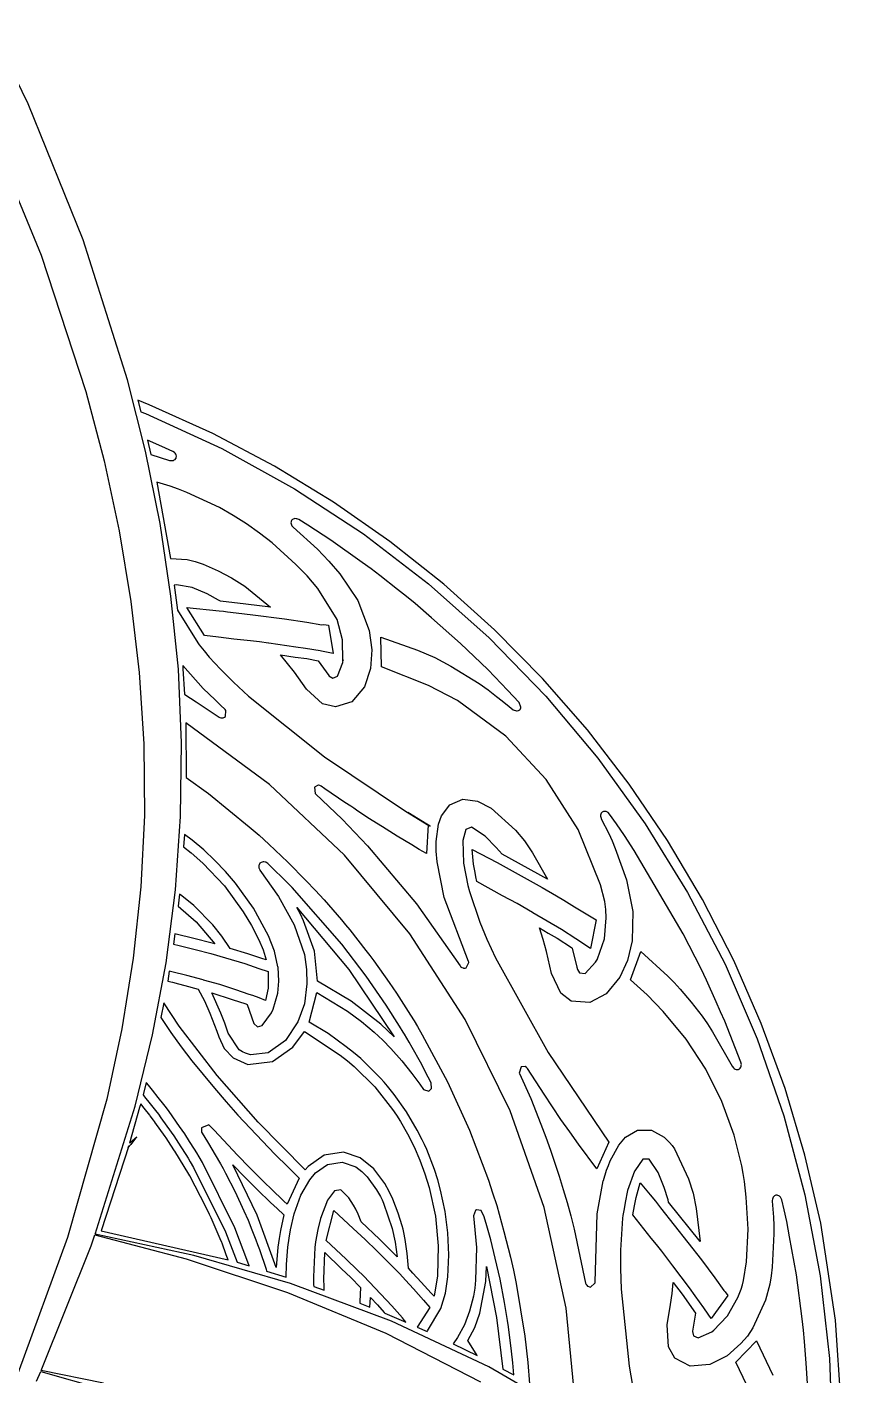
# Model space of a CAD drawing. Extents: x 0 to 149, y 0 to 357.
# Drawn here: x 89 to 126.5, y 151.3 to 213.4 of the extents above; entities that cross this region are included whole.
import ezdxf

# ---------------------------------------------------------------- set-up
doc = ezdxf.new("R2010")
doc.units = 0

msp = doc.modelspace()

# ---------------------------------------------------------------- linework, layer by layer
at = {"layer": 'Layer 1'}
for p, q in [((89.015274, 209.898743), (86.046424, 215.971173)), ((91.551893, 203.627056), (89.015274, 209.898743)), ((87.096564, 209.0341), (89.615924, 202.9208)), ((93.600814, 197.179543), (91.551893, 203.627056)), ((89.615924, 202.9208), (91.679504, 196.64334)), ((94.427497, 193.890907), (93.600814, 197.179543)), ((91.679504, 196.64334), (92.520976, 193.452806)), ((94.5917, 196.033), (94.069547, 196.245677)), ((94.069547, 196.245677), (94.205208, 195.713917)), ((94.205208, 195.713917), (94.422623, 195.625316)), ((94.591459, 196.032738), (94.5917, 196.033)), ((97.53284, 194.704308), (94.591459, 196.032738)), ((94.422623, 195.625316), (97.937792, 194.012378)), ((100.366452, 193.206349), (97.53284, 194.704308)), ((95.093297, 190.567996), (94.427497, 193.890907)), ((95.170354, 194.1153), (94.521379, 194.407442)), ((94.521379, 194.407442), (94.67519, 193.734963)), ((95.678354, 193.885659), (95.170354, 194.1153)), ((95.76389, 193.828778), (95.678354, 193.885659)), ((95.785655, 193.802565), (95.76389, 193.828778)), ((97.937792, 194.012378), (101.288017, 192.159815)), ((92.520976, 193.452806), (93.210944, 190.227984)), ((94.67519, 193.734963), (95.528039, 193.471433)), ((95.528039, 193.471433), (95.563035, 193.466018)), ((95.563035, 193.466018), (95.6153, 193.458)), ((95.6153, 193.458), (95.663944, 193.461641)), ((95.6153, 193.458), (95.6153, 193.458)), ((95.663944, 193.461641), (95.710494, 193.470903)), ((95.710494, 193.470903), (95.751218, 193.490659)), ((95.751218, 193.490659), (95.787596, 193.515043)), ((95.821985, 193.754305), (95.785655, 193.802565)), ((95.787596, 193.515043), (95.815649, 193.549776)), ((95.815649, 193.549776), (95.834197, 193.572822)), ((95.834606, 193.72039), (95.821985, 193.754305)), ((95.834197, 193.572822), (95.836957, 193.587497)), ((95.84789, 193.670942), (95.834606, 193.72039)), ((95.836957, 193.587497), (95.844365, 193.600387)), ((95.844365, 193.600387), (95.84789, 193.670942)), ((103.086613, 191.545784), (100.366452, 193.206349)), ((95.553252, 192.27902), (94.9472, 192.459724)), ((94.9472, 192.459724), (95.575686, 188.942504)), ((95.946336, 192.148509), (95.553252, 192.27902)), ((96.32956, 191.994057), (95.946336, 192.148509)), ((97.83558, 191.29584), (96.32956, 191.994057)), ((101.288017, 192.159815), (104.464756, 190.080411)), ((105.687641, 189.72954), (103.086613, 191.545784)), ((98.465649, 190.934438), (97.83558, 191.29584)), ((99.078754, 190.539488), (98.465649, 190.934438)), ((101.171893, 190.727156), (101.163257, 190.711761)), ((101.197135, 190.744465), (101.171893, 190.727156)), ((101.227126, 190.765005), (101.197135, 190.744465)), ((101.27577, 190.780922), (101.227126, 190.765005)), ((101.310311, 190.788201), (101.27577, 190.780922)), ((101.370862, 190.784038), (101.310311, 190.788201)), ((101.403715, 190.779872), (101.370862, 190.784038)), ((101.496866, 190.739797), (101.403715, 190.779872)), ((101.899913, 190.481606), (101.496866, 190.739797)), ((93.210944, 190.227984), (93.748387, 186.974265)), ((95.597181, 187.216709), (95.093297, 190.567996)), ((99.679441, 190.122234), (99.078754, 190.539488)), ((100.259895, 189.672228), (99.679441, 190.122234)), ((101.128461, 190.631463), (101.126621, 190.587687)), ((101.126621, 190.587687), (101.132446, 190.54317)), ((101.142256, 190.673796), (101.128461, 190.631463)), ((101.132446, 190.54317), (101.149205, 190.498243)), ((101.150534, 190.699281), (101.142256, 190.673796)), ((101.149205, 190.498243), (101.1722, 190.45633)), ((101.163257, 190.711761), (101.150534, 190.699281)), ((101.1722, 190.45633), (101.206843, 190.41567)), ((101.206843, 190.41567), (101.227332, 190.391591)), ((101.227332, 190.391591), (102.347922, 189.380231)), ((102.958523, 189.795101), (101.899913, 190.481606)), ((101.355605, 188.675953), (100.259895, 189.672228)), ((104.412473, 188.762061), (102.958523, 189.795101)), ((104.464756, 190.080411), (107.459468, 187.786952)), ((108.163854, 187.764541), (105.687641, 189.72954)), ((95.575686, 188.942504), (96.342232, 188.89966)), ((96.342232, 188.89966), (96.719935, 188.815467)), ((102.347922, 189.380231), (102.613724, 189.105832)), ((102.613724, 189.105832), (102.871252, 188.820599)), ((96.719935, 188.815467), (97.086824, 188.689731)), ((97.086824, 188.689731), (97.770797, 188.385733)), ((97.770797, 188.385733), (98.386605, 188.055011)), ((101.875509, 188.142788), (101.355605, 188.675953)), ((102.871252, 188.820599), (103.371792, 188.236631)), ((103.371792, 188.236631), (104.20182, 187.011378)), ((104.816897, 188.473348), (104.412473, 188.762061)), ((105.218259, 188.160307), (104.816897, 188.473348)), ((95.854208, 187.742287), (95.751197, 187.712433)), ((95.751197, 187.712433), (95.894777, 186.561353)), ((96.582043, 187.609421), (95.854208, 187.742287)), ((98.386605, 188.055011), (98.995011, 187.667817)), ((98.995011, 187.667817), (100.188361, 186.711115)), ((102.362867, 187.568912), (101.875509, 188.142788)), ((106.034981, 187.519034), (105.218259, 188.160307)), ((107.459468, 187.786952), (110.263612, 185.292224)), ((110.50957, 185.657714), (108.163854, 187.764541)), ((95.938114, 183.842943), (95.597181, 187.216709)), ((97.260278, 187.313792), (96.582043, 187.609421)), ((97.794287, 187.027373), (97.260278, 187.313792)), ((97.882681, 186.975585), (97.794287, 187.027373)), ((103.248725, 186.131512), (102.362867, 187.568912)), ((104.20182, 187.011378), (104.724262, 185.626731)), ((106.444468, 187.196477), (106.034981, 187.519034)), ((106.846239, 186.870993), (106.444468, 187.196477)), ((93.748387, 186.974265), (94.132284, 183.69704)), ((95.894777, 186.561353), (96.828367, 185.060563)), ((97.136776, 185.396294), (96.332059, 186.688764)), ((96.332059, 186.688764), (97.814779, 186.533751)), ((97.814779, 186.533751), (98.012981, 186.515548)), ((99.053711, 186.843505), (97.882681, 186.975585)), ((98.012981, 186.515548), (98.207455, 186.490712)), ((98.207455, 186.490712), (98.597167, 186.442554)), ((98.597167, 186.442554), (99.372197, 186.351193)), ((100.188361, 186.711115), (99.053711, 186.843505)), ((107.607064, 186.213292), (106.846239, 186.870993)), ((99.372197, 186.351193), (100.834777, 186.169394)), ((100.834777, 186.169394), (101.858337, 186.011313)), ((101.858337, 186.011313), (102.555801, 185.899463)), ((102.555801, 185.899463), (102.647622, 185.901647)), ((102.647622, 185.901647), (102.851344, 185.873253)), ((102.851344, 185.873253), (103.064422, 184.568263)), ((103.50645, 185.201215), (103.248725, 186.131512)), ((108.937514, 185.026742), (107.607064, 186.213292)), ((97.791475, 185.318703), (97.136776, 185.396294)), ((98.492873, 185.235134), (97.791475, 185.318703)), ((99.258756, 185.149804), (98.492873, 185.235134)), ((99.669931, 185.104877), (99.258756, 185.149804)), ((103.521272, 184.235992), (103.50645, 185.201215)), ((104.724262, 185.626731), (104.854967, 184.733247)), ((105.296576, 183.957779), (105.272101, 185.322419)), ((105.272101, 185.322419), (106.957871, 184.721041)), ((110.263612, 185.292224), (112.868648, 182.60901)), ((112.719107, 183.415983), (110.50957, 185.657714)), ((96.828367, 185.060563), (96.90302, 184.965141)), ((96.90302, 184.965141), (97.122589, 184.688391)), ((97.122589, 184.688391), (97.354618, 184.407541)), ((100.092547, 185.043409), (99.669931, 185.104877)), ((100.095, 185.043), (100.092547, 185.043409)), ((100.099654, 185.042348), (100.095, 185.043)), ((101.351614, 184.860343), (100.099654, 185.042348)), ((101.293587, 183.710528), (100.644358, 184.507912)), ((100.644358, 184.507912), (101.324231, 184.409103)), ((101.795592, 184.793944), (101.351614, 184.860343)), ((102.470063, 184.687292), (101.795592, 184.793944)), ((102.471192, 184.686923), (102.470063, 184.687292)), ((102.532815, 184.675592), (102.471192, 184.686923)), ((102.532967, 184.67549), (102.532815, 184.675592)), ((103.064422, 184.568263), (102.532967, 184.67549)), ((104.854967, 184.733247), (104.796564, 183.883759)), ((106.957871, 184.721041), (107.752574, 184.379448)), ((110.196064, 183.825942), (108.937514, 185.026742)), ((97.082145, 182.954066), (96.13901, 184.010426)), ((96.13901, 184.010426), (96.151067, 183.858373)), ((97.354618, 184.407541), (97.875442, 183.842815)), ((101.324231, 184.409103), (101.855632, 184.333239)), ((101.855632, 184.333239), (102.380136, 184.239322)), ((102.380136, 184.239322), (102.86586, 183.55365)), ((103.266403, 183.519569), (103.509622, 184.161364)), ((103.509622, 184.161364), (103.527941, 184.282168)), ((103.527941, 184.282168), (103.521272, 184.235992)), ((107.465926, 183.098365), (105.296576, 183.957779)), ((107.752574, 184.379448), (108.489893, 183.992558)), ((108.489893, 183.992558), (109.802963, 183.194036)), ((94.132284, 183.69704), (94.343325, 180.407644)), ((96.084534, 180.453651), (95.938114, 183.842943)), ((96.151067, 183.858373), (96.220866, 182.691793)), ((97.875442, 183.842815), (98.484666, 183.257391)), ((101.841662, 182.928906), (101.293587, 183.710528)), ((102.86586, 183.55365), (102.872145, 183.544901)), ((102.872145, 183.544901), (103.058033, 183.432577)), ((103.058033, 183.432577), (103.266403, 183.519569)), ((104.796564, 183.883759), (104.51855, 183.033554)), ((110.518534, 183.497611), (110.196064, 183.825942)), ((111.111048, 182.8772), (110.518534, 183.497611)), ((114.786783, 181.046274), (112.719107, 183.415983)), ((96.220866, 182.691793), (96.2298, 182.686)), ((96.2298, 182.686), (96.76478, 182.342632)), ((97.629131, 182.428693), (97.082145, 182.954066)), ((98.484666, 183.257391), (99.17611, 182.600214)), ((102.586135, 182.257576), (101.841662, 182.928906)), ((104.51855, 183.033554), (103.929759, 182.338321)), ((108.799986, 182.399163), (107.465926, 183.098365)), ((109.802963, 183.194036), (110.214033, 182.889784)), ((110.214033, 182.889784), (110.604064, 182.593694)), ((111.646945, 182.314808), (111.111048, 182.8772)), ((96.76478, 182.342632), (97.8238, 181.640006)), ((97.757435, 182.312796), (97.629131, 182.428693)), ((97.876533, 182.19641), (97.757435, 182.312796)), ((98.098752, 181.983262), (97.876533, 182.19641)), ((99.17611, 182.600214), (102.676898, 179.803487)), ((103.17507, 182.107301), (102.586135, 182.257576)), ((103.929759, 182.338321), (103.17507, 182.107301)), ((111.021125, 180.765597), (108.799986, 182.399163)), ((110.604064, 182.593694), (110.852493, 182.393229)), ((110.852493, 182.393229), (111.179204, 182.128807)), ((111.179204, 182.128807), (111.357836, 181.981597)), ((111.722467, 182.103218), (111.646945, 182.314808)), ((111.686131, 181.995635), (111.69814, 182.021119)), ((111.69814, 182.021119), (111.717049, 182.060949)), ((111.717049, 182.060949), (111.722467, 182.103218)), ((112.868648, 182.60901), (115.266034, 179.750098)), ((97.8238, 181.640006), (97.848071, 181.629186)), ((97.848071, 181.629186), (97.891759, 181.609743)), ((97.891759, 181.609743), (97.924105, 181.604429)), ((97.924105, 181.604429), (97.977958, 181.603701)), ((97.977958, 181.603701), (97.997734, 181.608171)), ((97.997734, 181.608171), (98.065845, 181.636676)), ((98.065845, 181.636676), (98.110656, 181.66866)), ((98.122306, 181.950137), (98.098752, 181.983262)), ((98.110656, 181.66866), (98.130942, 181.937965)), ((98.130942, 181.937965), (98.122306, 181.950137)), ((111.357836, 181.981597), (111.51511, 181.926479)), ((111.51511, 181.926479), (111.553382, 181.928765)), ((111.553382, 181.928765), (111.603508, 181.93906)), ((111.603508, 181.93906), (111.636364, 181.95684)), ((111.636364, 181.95684), (111.666511, 181.973381)), ((111.666511, 181.973381), (111.676217, 181.988034)), ((111.676217, 181.988034), (111.686131, 181.995635)), ((100.136768, 178.528607), (96.275392, 181.376473)), ((96.275392, 181.376473), (96.301247, 178.853023)), ((116.706916, 178.555513), (114.786783, 181.046274)), ((94.343325, 180.407644), (94.375195, 177.11164)), ((96.044548, 177.061433), (96.084534, 180.453651)), ((112.889267, 178.76902), (111.021125, 180.765597)), ((102.676898, 179.803487), (106.39791, 177.307234)), ((115.266034, 179.750098), (117.447229, 176.728272)), ((96.301247, 178.853023), (97.327567, 178.112738)), ((103.588076, 175.271399), (100.136768, 178.528607)), ((102.378671, 178.498327), (102.213478, 178.410274)), ((102.213478, 178.410274), (102.23872, 178.123393)), ((102.400439, 178.497396), (102.378671, 178.498327)), ((102.454038, 178.489078), (102.400439, 178.497396)), ((102.519392, 178.458034), (102.454038, 178.489078)), ((102.684994, 178.337548), (102.519392, 178.458034)), ((103.615305, 177.707628), (102.684994, 178.337548)), ((114.361367, 176.464853), (112.889267, 178.76902)), ((118.473824, 175.950624), (116.706916, 178.555513)), ((97.327567, 178.112738), (99.204537, 176.590778)), ((102.23872, 178.123393), (102.249653, 178.107797)), ((102.249653, 178.107797), (103.481333, 176.934237)), ((103.883255, 177.533734), (103.615305, 177.707628)), ((108.445937, 177.604116), (109.039039, 177.851105)), ((109.039039, 177.851105), (109.729273, 177.761806)), ((109.729273, 177.761806), (110.351909, 177.450804)), ((94.375195, 177.11164), (94.210252, 173.817538)), ((95.802858, 173.679637), (96.044548, 177.061433)), ((104.018157, 177.447521), (103.883255, 177.533734)), ((104.148095, 177.356417), (104.018157, 177.447521)), ((104.675568, 176.999124), (104.148095, 177.356417)), ((106.39791, 177.307234), (107.481837, 176.644174)), ((107.385783, 176.704339), (106.515944, 177.241818)), ((106.515944, 177.241818), (106.644809, 177.170681)), ((106.644809, 177.170681), (106.797491, 177.077548)), ((106.797491, 177.077548), (107.452136, 176.681308)), ((107.928766, 176.713127), (108.062689, 177.088468)), ((108.062689, 177.088468), (108.445937, 177.604116)), ((110.351909, 177.450804), (111.470159, 176.424844)), ((115.396445, 177.125455), (115.394752, 177.07787)), ((115.394752, 177.07787), (115.400168, 177.030708)), ((115.407838, 177.168618), (115.396445, 177.125455)), ((115.426183, 177.208242), (115.407838, 177.168618)), ((115.455051, 177.241942), (115.426183, 177.208242)), ((115.472323, 177.262432), (115.455051, 177.241942)), ((115.488974, 177.268923), (115.472323, 177.262432)), ((115.502719, 177.279881), (115.488974, 177.268923)), ((115.532764, 177.286333), (115.502719, 177.279881)), ((115.568378, 177.294035), (115.532764, 177.286333)), ((115.619782, 177.290126), (115.568378, 177.294035)), ((115.654732, 177.283739), (115.619782, 177.290126)), ((115.709353, 177.256951), (115.654732, 177.283739)), ((115.738478, 177.240582), (115.709353, 177.256951)), ((115.809962, 177.168406), (115.738478, 177.240582)), ((116.132432, 176.714122), (115.809962, 177.168406)), ((99.204537, 176.590778), (99.660929, 176.194781)), ((103.481333, 176.934237), (104.655163, 175.702967)), ((105.34212, 176.576621), (104.675568, 176.999124)), ((105.682576, 176.371841), (105.34212, 176.576621)), ((107.452136, 176.681308), (107.377996, 175.352788)), ((107.536586, 176.611237), (107.385783, 176.704339)), ((107.481837, 176.644174), (107.536586, 176.611237)), ((107.81472, 175.907643), (107.928766, 176.713127)), ((109.182995, 176.462243), (109.049123, 175.956219)), ((109.45079, 176.567794), (109.182995, 176.462243)), ((110.067328, 176.159974), (109.45079, 176.567794)), ((115.394386, 173.908513), (114.361367, 176.464853)), ((115.400168, 177.030708), (115.417132, 176.979958)), ((115.417132, 176.979958), (115.426993, 176.950167)), ((115.426993, 176.950167), (115.76709, 176.281019)), ((116.497105, 176.189031), (116.132432, 176.714122)), ((117.447229, 176.728272), (119.403692, 173.556318)), ((96.217334, 176.231296), (96.18126, 175.665379)), ((96.567289, 175.966719), (96.217334, 176.231296)), ((97.108961, 175.523255), (96.567289, 175.966719)), ((99.660929, 176.194781), (100.110579, 175.791426)), ((106.015725, 176.160301), (105.682576, 176.371841)), ((106.6908, 175.746177), (106.015725, 176.160301)), ((107.822179, 175.456796), (107.81472, 175.907643)), ((109.049123, 175.956219), (109.071959, 174.904592)), ((110.58645, 175.633715), (110.067328, 176.159974)), ((111.470159, 176.424844), (111.883374, 175.930527)), ((111.883374, 175.930527), (112.255817, 175.380194)), ((115.76709, 176.281019), (115.928504, 175.939429)), ((115.928504, 175.939429), (116.071777, 175.585407)), ((116.945629, 175.491378), (116.497105, 176.189031)), ((120.081825, 173.238533), (118.473824, 175.950624)), ((96.18126, 175.665379), (96.529175, 175.389304)), ((96.529175, 175.389304), (97.071462, 174.913393)), ((97.61829, 175.039078), (97.108961, 175.523255)), ((100.110579, 175.791426), (100.985349, 174.957943)), ((106.604019, 171.649485), (103.588076, 175.271399)), ((104.655163, 175.702967), (106.907096, 173.027236)), ((107.035548, 175.545447), (106.6908, 175.746177)), ((107.209634, 175.446652), (107.035548, 175.545447)), ((107.377996, 175.352788), (107.209634, 175.446652)), ((107.856413, 174.963729), (107.822179, 175.456796)), ((109.538415, 174.858846), (109.482566, 175.53807)), ((109.482566, 175.53807), (110.624826, 174.932834)), ((110.850872, 175.319624), (110.58645, 175.633715)), ((112.954302, 174.164384), (110.850872, 175.319624)), ((112.255817, 175.380194), (112.954302, 174.164384)), ((116.071777, 175.585407), (116.585909, 174.140427)), ((119.202969, 171.649618), (116.945629, 175.491378)), ((97.071462, 174.913393), (98.067534, 173.856793)), ((98.105289, 174.529103), (97.61829, 175.039078)), ((99.647933, 174.794202), (99.642822, 174.748127)), ((99.642822, 174.748127), (99.648238, 174.700185)), ((99.660503, 174.838198), (99.647933, 174.794202)), ((99.648238, 174.700185), (99.685387, 174.607727)), ((99.684517, 174.87938), (99.660503, 174.838198)), ((99.698978, 174.90397), (99.684517, 174.87938)), ((99.685387, 174.607727), (99.69978, 174.580377)), ((99.714664, 174.914739), (99.698978, 174.90397)), ((99.69978, 174.580377), (100.553576, 173.369287)), ((99.726978, 174.929034), (99.714664, 174.914739)), ((99.756306, 174.942919), (99.726978, 174.929034)), ((99.84353, 174.968186), (99.756306, 174.942919)), ((99.879705, 174.970486), (99.84353, 174.968186)), ((99.938876, 174.957329), (99.879705, 174.970486)), ((99.970606, 174.948168), (99.938876, 174.957329)), ((100.053579, 174.893471), (99.970606, 174.948168)), ((100.367873, 174.593523), (100.053579, 174.893471)), ((100.728053, 174.248713), (100.367873, 174.593523)), ((100.985349, 174.957943), (101.83232, 174.096664)), ((108.193293, 173.322019), (107.856413, 174.963729)), ((109.071959, 174.904592), (109.282521, 173.874009)), ((109.606936, 174.475648), (109.538415, 174.858846)), ((110.624826, 174.932834), (112.002586, 174.169988)), ((98.564696, 173.990369), (98.105289, 174.529103)), ((99.394654, 172.830909), (98.564696, 173.990369)), ((101.177037, 173.783416), (100.728053, 174.248713)), ((101.83232, 174.096664), (102.248755, 173.658972)), ((109.651084, 174.275237), (109.606936, 174.475648)), ((109.694515, 174.064581), (109.651084, 174.275237)), ((110.872795, 173.410994), (109.694515, 174.064581)), ((112.002586, 174.169988), (112.697343, 173.792886)), ((116.585909, 174.140427), (116.873682, 172.685137)), ((94.210252, 173.817538), (93.858305, 170.53814)), ((95.369205, 170.317063), (95.802858, 173.679637)), ((95.995273, 173.477721), (95.936359, 172.928116)), ((96.10462, 173.397999), (95.995273, 173.477721)), ((96.64941, 172.957038), (96.10462, 173.397999)), ((98.067534, 173.856793), (98.93045, 172.668373)), ((100.553576, 173.369287), (101.26844, 172.071337)), ((103.474077, 171.177766), (101.177037, 173.783416)), ((102.248755, 173.658972), (102.656913, 173.213626)), ((109.282521, 173.874009), (109.350328, 173.596746)), ((109.350328, 173.596746), (109.827001, 172.190656)), ((111.544814, 173.04927), (110.872795, 173.410994)), ((112.697343, 173.792886), (113.35715, 173.402254)), ((113.35715, 173.402254), (113.703532, 173.197361)), ((115.585383, 173.146706), (115.394386, 173.908513)), ((119.403692, 173.556318), (121.126883, 170.24702)), ((95.936359, 172.928116), (96.7547, 172.208)), ((97.519218, 172.063043), (96.64941, 172.957038)), ((100.088638, 171.564229), (99.394654, 172.830909)), ((101.559126, 172.566094), (101.393984, 172.868994)), ((101.393984, 172.868994), (103.791066, 170.006577)), ((102.656913, 173.213626), (103.448295, 172.300432)), ((106.907096, 173.027236), (108.924933, 170.170827)), ((109.310923, 170.382519), (108.193293, 173.322019)), ((112.2594, 172.6342), (111.544814, 173.04927)), ((113.703532, 173.197361), (114.196715, 172.902459)), ((114.196715, 172.902459), (114.803791, 172.535345)), ((115.635663, 172.767213), (115.585383, 173.146706)), ((115.654874, 172.390466), (115.635663, 172.767213)), ((121.525238, 170.426166), (120.081825, 173.238533)), ((96.7547, 172.208), (97.615367, 171.18395)), ((98.93045, 172.668373), (99.308461, 172.030063)), ((101.70889, 172.2518), (101.559126, 172.566094)), ((101.709, 172.251), (101.70889, 172.2518)), ((102.207742, 170.850229), (101.709, 172.251)), ((103.448295, 172.300432), (103.645424, 172.071519)), ((109.827001, 172.190656), (110.152685, 171.408664)), ((112.275188, 172.624423), (112.2594, 172.6342)), ((113.590098, 171.853827), (112.275188, 172.624423)), ((114.803791, 172.535345), (114.81079, 172.532686)), ((114.81079, 172.532686), (114.811558, 172.532122)), ((114.811558, 172.532122), (115.193348, 172.293706)), ((115.193348, 172.293706), (114.935566, 170.973616)), ((115.570283, 171.416255), (115.654874, 172.390466)), ((116.873682, 172.685137), (116.852428, 171.329527)), ((95.776972, 171.646396), (95.713754, 171.18073)), ((95.962245, 171.605059), (95.776972, 171.646396)), ((96.522007, 171.462986), (95.962245, 171.605059)), ((97.615367, 171.18395), (96.522007, 171.462986)), ((97.934479, 171.54932), (97.519218, 172.063043)), ((98.323525, 170.978357), (97.934479, 171.54932)), ((99.308461, 172.030063), (99.653054, 171.368405)), ((100.368695, 170.847041), (100.088638, 171.564229)), ((101.26844, 172.071337), (101.746753, 170.695347)), ((103.645424, 172.071519), (103.834174, 171.83566)), ((103.834174, 171.83566), (104.2082, 171.360963)), ((109.159297, 167.7075), (106.604019, 171.649485)), ((112.75082, 171.385541), (112.572904, 171.930088)), ((112.572904, 171.930088), (112.983105, 171.690575)), ((112.983105, 171.690575), (113.387634, 171.445183)), ((114.254861, 171.428719), (113.590098, 171.853827)), ((119.754504, 170.572898), (119.202969, 171.649618)), ((95.713754, 171.18073), (95.970359, 171.115991)), ((95.970359, 171.115991), (96.712885, 170.928878)), ((96.712885, 170.928878), (97.434673, 170.743859)), ((99.136163, 170.729324), (98.323525, 170.978357)), ((99.653054, 171.368405), (99.849878, 170.91127)), ((99.849878, 170.91127), (99.981958, 170.446958)), ((100.527504, 170.135356), (100.368695, 170.847041)), ((102.352449, 169.466639), (102.207742, 170.850229)), ((104.597227, 169.699906), (103.474077, 171.177766)), ((104.2082, 171.360963), (104.5811, 170.885461)), ((104.5811, 170.885461), (104.767084, 170.64735)), ((110.152685, 171.408664), (110.548324, 170.54432)), ((112.895831, 170.84311), (112.75082, 171.385541)), ((113.133786, 169.82344), (112.895831, 170.84311)), ((113.387634, 171.445183), (114.050856, 171.01872)), ((114.050856, 171.01872), (114.085143, 170.996788)), ((114.085143, 170.996788), (114.296118, 170.123167)), ((114.380763, 171.347552), (114.254861, 171.428719)), ((114.397575, 171.336054), (114.380763, 171.347552)), ((114.935566, 170.973616), (114.397575, 171.336054)), ((115.24682, 170.493426), (115.570283, 171.416255)), ((116.852428, 171.329527), (116.637158, 170.429719)), ((93.858305, 170.53814), (93.327976, 167.2764)), ((94.751005, 166.991559), (95.369205, 170.317063)), ((97.434673, 170.743859), (98.104547, 170.54844)), ((98.104547, 170.54844), (98.997201, 170.278816)), ((98.997201, 170.278816), (99.639174, 170.055065)), ((99.461339, 170.626877), (99.136163, 170.729324)), ((99.778751, 170.513404), (99.461339, 170.626877)), ((99.782529, 170.512998), (99.778751, 170.513404)), ((99.981958, 170.446958), (99.782529, 170.512998)), ((101.746753, 170.695347), (101.849764, 170.014196)), ((104.767084, 170.64735), (104.943775, 170.402189)), ((104.943775, 170.402189), (105.64451, 169.417051)), ((109.203263, 170.088932), (109.323696, 170.328905)), ((109.320273, 170.343264), (109.310923, 170.382519)), ((109.323696, 170.328905), (109.320273, 170.343264)), ((110.548324, 170.54432), (112.973558, 166.182275)), ((114.679291, 169.824806), (115.1644, 170.346372)), ((115.1644, 170.346372), (115.243854, 170.48584)), ((115.243854, 170.48584), (115.24682, 170.493426)), ((116.637158, 170.429719), (116.27376, 169.649708)), ((116.767137, 169.536374), (117.240141, 170.830554)), ((117.240141, 170.830554), (118.493691, 169.696484)), ((120.023984, 170.044663), (119.754504, 170.572898)), ((121.126883, 170.24702), (122.608259, 166.813164)), ((122.798379, 167.520447), (121.525238, 170.426166)), ((95.522445, 169.932374), (95.44764, 169.475228)), ((95.633169, 169.905176), (95.522445, 169.932374)), ((96.332577, 169.735561), (95.633169, 169.905176)), ((97.083694, 169.526104), (96.332577, 169.735561)), ((99.639174, 170.055065), (99.647093, 170.053917)), ((99.647093, 170.053917), (99.648013, 170.053392)), ((99.648013, 170.053392), (100.070121, 169.914039)), ((100.070121, 169.914039), (100.071756, 169.146395)), ((100.530978, 170.116221), (100.527504, 170.135356)), ((100.574308, 169.467463), (100.530978, 170.116221)), ((101.849764, 170.014196), (101.865503, 169.346304)), ((103.791066, 170.006577), (105.878094, 166.910814)), ((105.516554, 168.366606), (104.597227, 169.699906)), ((108.924933, 170.170827), (108.943224, 170.152011)), ((108.943224, 170.152011), (108.976845, 170.117315)), ((108.976845, 170.117315), (109.004847, 170.100415)), ((109.004847, 170.100415), (109.054922, 170.079209)), ((109.054922, 170.079209), (109.074959, 170.075978)), ((109.074959, 170.075978), (109.149305, 170.076401)), ((109.149305, 170.076401), (109.203263, 170.088932)), ((113.560934, 168.916662), (113.133786, 169.82344)), ((114.296118, 170.123167), (114.324377, 170.001812)), ((114.324377, 170.001812), (114.421306, 169.848512)), ((114.421306, 169.848512), (114.679291, 169.824806)), ((116.27376, 169.649708), (115.643948, 168.891169)), ((118.493691, 169.696484), (118.786525, 169.406679)), ((120.265566, 169.518677), (120.023984, 170.044663)), ((95.44764, 169.475228), (95.664288, 169.422969)), ((95.664288, 169.422969), (95.950179, 169.354434)), ((95.950179, 169.354434), (96.239383, 169.27498)), ((96.239383, 169.27498), (96.855708, 169.106031)), ((96.855708, 169.106031), (97.141796, 168.561534)), ((97.087118, 169.525159), (97.083694, 169.526104)), ((97.092328, 169.523703), (97.087118, 169.525159)), ((97.844263, 169.311653), (97.092328, 169.523703)), ((98.584085, 169.072868), (97.844263, 169.311653)), ((99.208024, 168.860231), (98.584085, 169.072868)), ((100.071756, 169.146395), (99.952037, 168.581257)), ((100.517336, 168.91579), (100.574308, 169.467463)), ((101.865503, 169.346304), (101.745375, 168.431092)), ((103.906289, 168.547275), (102.352449, 169.466639)), ((105.64451, 169.417051), (105.81885, 169.170256)), ((105.81885, 169.170256), (105.983278, 168.916615)), ((117.535167, 168.839983), (116.767137, 169.536374)), ((118.786525, 169.406679), (119.05524, 169.107879)), ((119.05524, 169.107879), (119.562884, 168.506464)), ((120.717361, 168.520176), (120.265566, 169.518677)), ((95.267445, 168.475644), (95.134696, 167.789396)), ((95.970375, 167.393464), (95.267445, 168.475644)), ((97.141796, 168.561534), (97.384707, 167.999243)), ((97.895581, 167.99345), (97.483898, 168.933929)), ((97.483898, 168.933929), (98.422385, 168.631861)), ((98.422385, 168.631861), (99.051432, 168.420115)), ((99.051432, 168.420115), (99.102323, 168.402795)), ((99.102323, 168.402795), (99.420706, 167.513271)), ((99.208484, 168.860078), (99.208024, 168.860231)), ((99.370869, 168.803654), (99.208484, 168.860078)), ((99.663753, 168.699813), (99.370869, 168.803654)), ((99.952037, 168.581257), (99.663753, 168.699813)), ((100.305488, 168.177113), (100.517336, 168.91579)), ((101.745375, 168.431092), (101.445655, 167.597939)), ((101.960336, 167.587034), (102.321944, 168.946014)), ((102.321944, 168.946014), (103.731894, 168.088835)), ((105.264989, 167.492595), (103.906289, 168.547275)), ((106.134513, 167.40137), (105.516554, 168.366606)), ((105.983278, 168.916615), (106.310193, 168.408)), ((106.310193, 168.408), (106.635984, 167.89857)), ((114.043608, 168.55005), (113.560934, 168.916662)), ((114.893463, 168.487514), (114.043608, 168.55005)), ((115.643948, 168.891169), (114.893463, 168.487514)), ((118.276, 168.066), (117.535167, 168.839983)), ((119.562884, 168.506464), (120.069913, 167.851881)), ((120.925833, 168.057371), (120.717361, 168.520176)), ((95.134696, 167.789396), (95.59119, 167.112969)), ((97.384707, 167.999243), (97.606723, 167.445027)), ((98.079477, 167.53283), (97.895581, 167.99345)), ((99.794117, 167.422166), (100.23186, 168.014039)), ((100.23186, 168.014039), (100.305488, 168.177113)), ((103.731894, 168.088835), (104.372846, 167.615735)), ((106.635984, 167.89857), (106.798262, 167.643599)), ((119.334364, 166.791616), (118.276, 168.066)), ((120.069913, 167.851881), (120.321613, 167.50472)), ((121.113765, 167.622029), (120.925833, 168.057371)), ((93.327976, 167.2764), (92.638942, 164.04061)), ((95.59119, 167.112969), (96.066336, 166.446736)), ((97.7259, 165.124119), (95.970375, 167.393464)), ((97.606723, 167.445027), (97.710863, 167.173476)), ((97.710863, 167.173476), (97.80202, 166.899438)), ((98.236852, 167.072413), (98.079477, 167.53283)), ((99.420706, 167.513271), (99.578951, 167.369549)), ((99.578951, 167.369549), (99.794117, 167.422166)), ((101.445655, 167.597939), (100.871178, 166.743148)), ((101.214592, 166.427589), (101.751768, 167.158409)), ((101.751768, 167.158409), (103.392578, 166.065559)), ((102.836635, 167.052057), (101.960336, 167.587034)), ((104.372846, 167.615735), (104.968018, 167.119024)), ((104.968018, 167.119024), (105.360693, 166.759473)), ((105.878094, 166.910814), (105.264989, 167.492595)), ((106.30046, 167.126599), (106.134513, 167.40137)), ((106.357381, 167.028213), (106.30046, 167.126599)), ((106.798262, 167.643599), (106.950018, 167.381979)), ((106.950018, 167.381979), (107.16953, 167.00162)), ((111.228613, 163.49008), (109.159297, 167.7075)), ((120.321613, 167.50472), (120.555575, 167.138218)), ((120.555575, 167.138218), (121.458968, 165.549188)), ((121.857626, 165.735959), (121.113765, 167.622029)), ((123.895568, 164.528303), (122.798379, 167.520447)), ((93.949345, 163.705453), (94.751005, 166.991559)), ((97.80202, 166.899438), (98.050088, 166.363567)), ((98.743424, 166.309468), (98.236852, 167.072413)), ((100.871178, 166.743148), (100.076658, 166.173776)), ((103.669811, 166.451443), (102.836635, 167.052057)), ((105.360693, 166.759473), (105.734665, 166.363027)), ((106.572753, 166.654853), (106.357381, 167.028213)), ((106.714033, 166.409091), (106.572753, 166.654853)), ((107.16953, 167.00162), (108.336522, 164.836666)), ((120.237361, 165.40922), (119.334364, 166.791616)), ((122.608259, 166.813164), (123.839281, 163.267535)), ((96.066336, 166.446736), (96.564475, 165.801822)), ((98.050088, 166.363567), (98.457125, 165.935763)), ((98.457125, 165.935763), (99.147132, 165.629592)), ((98.888588, 166.215962), (98.743424, 166.309468)), ((99.024659, 166.146598), (98.888588, 166.215962)), ((99.265578, 166.074208), (99.024659, 166.146598)), ((100.076658, 166.173776), (99.265578, 166.074208)), ((100.281564, 165.767691), (101.214592, 166.427589)), ((103.392578, 166.065559), (103.725419, 165.807433)), ((104.011647, 166.18509), (103.669811, 166.451443)), ((104.180213, 166.047603), (104.011647, 166.18509)), ((104.339584, 165.902628), (104.180213, 166.047603)), ((104.965157, 165.297544), (104.339584, 165.902628)), ((105.734665, 166.363027), (106.230659, 165.806307)), ((107.095213, 165.743281), (106.714033, 166.409091)), ((112.973558, 166.182275), (115.774254, 162.05126)), ((96.564475, 165.801822), (97.597545, 164.535722)), ((99.147132, 165.629592), (100.281564, 165.767691)), ((103.725419, 165.807433), (104.036953, 165.531205)), ((104.036953, 165.531205), (104.98409, 164.599666)), ((105.258194, 164.993873), (104.965157, 165.297544)), ((106.230659, 165.806307), (106.699571, 165.221712)), ((107.453601, 165.046887), (107.095213, 165.743281)), ((111.727275, 165.516366), (111.646137, 165.231926)), ((111.919908, 165.531451), (111.727275, 165.516366)), ((111.981735, 165.495671), (111.919908, 165.531451)), ((112.029614, 165.44326), (111.981735, 165.495671)), ((112.789356, 164.2697), (112.029614, 165.44326)), ((120.976896, 163.932905), (120.237361, 165.40922)), ((121.458968, 165.549188), (121.512209, 165.478573)), ((121.512209, 165.478573), (121.549767, 165.446739)), ((121.549767, 165.446739), (121.589674, 165.420848)), ((121.589674, 165.420848), (121.632854, 165.405977)), ((121.632854, 165.405977), (121.676034, 165.397765)), ((121.676034, 165.397765), (121.720591, 165.402438)), ((121.720591, 165.402438), (121.74966, 165.40567)), ((121.74966, 165.40567), (121.762179, 165.413987)), ((121.762179, 165.413987), (121.776488, 165.417831)), ((121.776488, 165.417831), (121.801727, 165.440812)), ((121.801727, 165.440812), (121.828707, 165.465467)), ((121.828707, 165.465467), (121.853848, 165.509561)), ((121.853848, 165.509561), (121.868613, 165.542429)), ((121.879191, 165.635604), (121.857626, 165.735959)), ((121.868613, 165.542429), (121.876329, 165.60202)), ((121.876329, 165.60202), (121.879191, 165.635604)), ((94.455588, 164.799399), (94.311655, 164.238934)), ((94.485836, 164.76455), (94.455588, 164.799399)), ((94.622714, 164.607824), (94.485836, 164.76455)), ((99.621615, 162.970504), (97.7259, 165.124119)), ((105.423695, 164.81436), (105.258194, 164.993873)), ((105.578466, 164.627269), (105.423695, 164.81436)), ((105.881265, 164.244545), (105.578466, 164.627269)), ((106.699571, 165.221712), (107.057039, 164.718759)), ((107.057039, 164.718759), (107.229734, 164.484852)), ((107.586466, 164.79233), (107.453601, 165.046887)), ((107.609805, 164.528335), (107.586466, 164.79233)), ((108.336522, 164.836666), (109.35819, 162.59946)), ((111.646137, 165.231926), (111.649916, 165.216009)), ((111.649916, 165.216009), (112.174268, 164.058999)), ((92.638942, 164.04061), (90.823692, 157.65623)), ((94.311655, 164.238934), (94.384364, 164.145747)), ((94.384364, 164.145747), (94.635962, 163.82407)), ((94.751783, 164.44475), (94.622714, 164.607824)), ((95.008134, 164.117147), (94.751783, 164.44475)), ((95.265712, 163.790486), (95.008134, 164.117147)), ((97.597545, 164.535722), (98.141105, 163.917952)), ((104.98409, 164.599666), (105.803778, 163.560066)), ((106.456716, 163.447161), (105.881265, 164.244545)), ((107.229734, 164.484852), (107.47501, 164.406867)), ((107.47501, 164.406867), (107.609805, 164.528335)), ((112.174268, 164.058999), (112.640829, 162.877769)), ((113.558307, 163.10334), (112.789356, 164.2697)), ((124.811122, 161.456658), (123.895568, 164.528303)), ((92.101955, 157.807083), (93.949345, 163.705453)), ((94.155414, 163.649417), (93.69064, 162.012957)), ((94.201809, 163.824677), (94.155414, 163.649417)), ((94.36731, 163.613137), (94.201809, 163.824677)), ((94.616763, 163.296865), (94.36731, 163.613137)), ((94.635962, 163.82407), (94.888889, 163.50344)), ((94.888889, 163.50344), (95.015762, 163.343482)), ((95.394933, 163.627514), (95.265712, 163.790486)), ((95.515521, 163.458093), (95.394933, 163.627514)), ((95.997412, 162.78021), (95.515521, 163.458093)), ((98.141105, 163.917952), (98.683135, 163.295918)), ((105.803778, 163.560066), (105.995796, 163.288729)), ((106.947754, 162.598833), (106.456716, 163.447161)), ((112.786666, 159.041862), (111.228613, 163.49008)), ((121.544872, 162.376758), (120.976896, 163.932905)), ((94.640469, 163.267023), (94.616763, 163.296865)), ((94.6932, 163.195785), (94.640469, 163.267023)), ((94.828604, 163.016487), (94.6932, 163.195785)), ((94.853183, 162.982902), (94.828604, 163.016487)), ((94.8587, 162.975), (94.853183, 162.982902)), ((95.325255, 162.318869), (94.8587, 162.975)), ((95.015762, 163.343482), (95.134101, 163.177188)), ((95.134101, 163.177188), (95.607105, 162.511788)), ((96.118663, 162.611311), (95.997412, 162.78021)), ((97.337928, 162.852253), (96.999874, 162.709466)), ((97.584367, 162.610454), (97.337928, 162.852253)), ((98.683135, 163.295918), (99.809205, 162.093038)), ((101.788155, 160.773994), (99.621615, 162.970504)), ((105.995796, 163.288729), (106.17116, 163.007712)), ((106.17116, 163.007712), (106.5016, 162.431869)), ((112.640829, 162.877769), (112.874698, 162.287361)), ((113.970142, 162.531533), (113.558307, 163.10334)), ((123.839281, 163.267535), (124.811407, 159.622919)), ((93.7237, 162.041149), (93.932327, 162.221176)), ((93.96196, 162.235112), (93.742143, 161.948897)), ((93.932327, 162.221176), (94.017408, 162.30026)), ((94.017408, 162.30026), (93.96196, 162.235112)), ((95.371652, 162.254384), (95.325255, 162.318869)), ((95.595096, 161.916485), (95.371652, 162.254384)), ((95.607105, 162.511788), (95.726262, 162.346005)), ((95.726262, 162.346005), (95.835917, 162.173988)), ((95.835917, 162.173988), (96.055426, 161.829959)), ((96.230462, 162.436077), (96.118663, 162.611311)), ((96.454162, 162.085797), (96.230462, 162.436077)), ((96.999874, 162.709466), (97.001389, 162.509572)), ((97.001389, 162.509572), (97.108405, 162.343373)), ((97.108405, 162.343373), (97.331798, 161.99685)), ((98.667917, 161.449904), (97.584367, 162.610454)), ((106.5016, 162.431869), (106.80925, 161.841246)), ((107.175693, 162.162752), (106.947754, 162.598833)), ((107.284681, 161.941953), (107.175693, 162.162752)), ((109.35819, 162.59946), (110.222946, 160.29563)), ((112.874698, 162.287361), (113.082814, 161.687577)), ((114.368591, 161.95527), (113.970142, 162.531533)), ((116.226658, 161.9065), (116.547494, 162.274676)), ((116.547494, 162.274676), (117.098723, 162.605051)), ((117.098723, 162.605051), (117.741364, 162.60872)), ((117.741364, 162.60872), (118.318446, 162.28653)), ((118.318446, 162.28653), (118.574704, 162.035367)), ((121.894881, 160.963588), (121.544872, 162.376758)), ((93.653339, 161.887539), (92.3862, 157.971)), ((93.742143, 161.948897), (93.628453, 161.803719)), ((93.628453, 161.803719), (93.653339, 161.887539)), ((93.69064, 162.012957), (93.7237, 162.041149)), ((95.767494, 161.646286), (95.595096, 161.916485)), ((95.777764, 161.630482), (95.767494, 161.646286)), ((96.413506, 160.583602), (95.777764, 161.630482)), ((96.055426, 161.829959), (96.276316, 161.486963)), ((96.679138, 161.736248), (96.454162, 162.085797)), ((96.792111, 161.561742), (96.679138, 161.736248)), ((96.894916, 161.381295), (96.792111, 161.561742)), ((97.331798, 161.99685), (97.487181, 161.734765)), ((97.487181, 161.734765), (97.641082, 161.46592)), ((99.809205, 162.093038), (100.388841, 161.494098)), ((103.554145, 161.586862), (102.659457, 161.449483)), ((104.320524, 161.32756), (103.554145, 161.586862)), ((106.80925, 161.841246), (107.069586, 161.227004)), ((107.381049, 161.715648), (107.284681, 161.941953)), ((107.736578, 160.790663), (107.381049, 161.715648)), ((113.082814, 161.687577), (113.490407, 160.484807)), ((115.222668, 160.82322), (114.368591, 161.95527)), ((115.774254, 162.05126), (115.222668, 160.82322)), ((115.831581, 161.189312), (116.226658, 161.9065)), ((118.574704, 162.035367), (118.694626, 161.892681)), ((118.694626, 161.892681), (118.800804, 161.738229)), ((118.800804, 161.738229), (119.446203, 160.363969)), ((96.276316, 161.486963), (96.387297, 161.315776)), ((96.387297, 161.315776), (96.48811, 161.138563)), ((96.48811, 161.138563), (96.635063, 160.881459)), ((97.044629, 161.119424), (96.894916, 161.381295)), ((98.548029, 158.099544), (97.044629, 161.119424)), ((97.641082, 161.46592), (97.881645, 161.04835)), ((97.881645, 161.04835), (98.002487, 160.83994)), ((99.565365, 158.691299), (98.4473, 161.013774)), ((98.4473, 161.013774), (99.006704, 160.431993)), ((99.215924, 160.883513), (98.667917, 161.449904)), ((100.388841, 161.494098), (100.992136, 160.901395)), ((100.992136, 160.901395), (101.50453, 160.393559)), ((101.922385, 160.924066), (101.788155, 160.773994)), ((102.659457, 161.449483), (101.922385, 160.924066)), ((102.254583, 160.634221), (102.813393, 161.026811)), ((102.813393, 161.026811), (103.488863, 161.127491)), ((103.488863, 161.127491), (104.110909, 160.90764)), ((104.110909, 160.90764), (104.392042, 160.705772)), ((104.949025, 160.818089), (104.320524, 161.32756)), ((107.069586, 161.227004), (107.302419, 160.599362)), ((115.667153, 160.761661), (115.750338, 160.982246)), ((115.750338, 160.982246), (115.831581, 161.189312)), ((117.346587, 161.270658), (116.966022, 160.736189)), ((117.633607, 161.263275), (117.346587, 161.270658)), ((118.04749, 160.650767), (117.633607, 161.263275)), ((121.967184, 160.605516), (121.894881, 160.963588)), ((125.539359, 158.312438), (124.811122, 161.456658)), ((96.465624, 160.494377), (96.413506, 160.583602)), ((97.201975, 159.076737), (96.465624, 160.494377)), ((96.635063, 160.881459), (98.110723, 157.917429)), ((98.002487, 160.83994), (98.113118, 160.625897)), ((98.113118, 160.625897), (98.552648, 159.768507)), ((99.006704, 160.431993), (99.589969, 159.856136)), ((99.786467, 160.322219), (99.215924, 160.883513)), ((100.356855, 159.755932), (99.786467, 160.322219)), ((101.50453, 160.393559), (100.948756, 159.201089)), ((101.58609, 159.610633), (101.988575, 160.318674)), ((101.988575, 160.318674), (102.254583, 160.634221)), ((104.392042, 160.705772), (104.639246, 160.453355)), ((104.639246, 160.453355), (105.066158, 159.86212)), ((105.449207, 160.14114), (104.949025, 160.818089)), ((107.302419, 160.599362), (107.50103, 159.957987)), ((107.893493, 160.321407), (107.736578, 160.790663)), ((108.017298, 159.841968), (107.893493, 160.321407)), ((110.222946, 160.29563), (110.419655, 159.71252)), ((113.490407, 160.484807), (113.672872, 159.876811)), ((115.514581, 160.264326), (115.520098, 160.289289)), ((115.520098, 160.289289), (115.667153, 160.761661)), ((116.957386, 160.716645), (116.637422, 159.816921)), ((116.966022, 160.736189), (116.957386, 160.716645)), ((118.328415, 159.966995), (118.04749, 160.650767)), ((119.446203, 160.363969), (119.651762, 159.695667)), ((122.026047, 160.243908), (121.967184, 160.605516)), ((98.552648, 159.768507), (98.953293, 158.892817)), ((99.589969, 159.856136), (100.185291, 159.278428)), ((100.653267, 159.475437), (100.356855, 159.755932)), ((103.126431, 159.812298), (102.81367, 159.382474)), ((103.430302, 159.848589), (103.126431, 159.812298)), ((103.79007, 159.479903), (103.430302, 159.848589)), ((105.066158, 159.86212), (105.24479, 159.548854)), ((105.655585, 159.782865), (105.449207, 160.14114)), ((105.826146, 159.428216), (105.655585, 159.782865)), ((107.50103, 159.957987), (107.784206, 158.636337)), ((108.22715, 158.860191), (108.017298, 159.841968)), ((110.419655, 159.71252), (110.60534, 159.125933)), ((113.672872, 159.876811), (113.845874, 159.265916)), ((115.234727, 158.746536), (115.514581, 160.264326)), ((116.637422, 159.816921), (116.522352, 159.274662)), ((117.028476, 159.503013), (117.223051, 160.179541)), ((117.223051, 160.179541), (117.679494, 159.619804)), ((118.505772, 159.387715), (118.328415, 159.966995)), ((119.651762, 159.695667), (119.794476, 158.988136)), ((122.106728, 159.51194), (122.026047, 160.243908)), ((97.376876, 158.713774), (97.201975, 159.076737)), ((100.185291, 159.278428), (100.492995, 158.991061)), ((100.804716, 159.335971), (100.653267, 159.475437)), ((100.948756, 159.201089), (100.804716, 159.335971)), ((101.273636, 158.749404), (101.58609, 159.610633)), ((102.81367, 159.382474), (102.490435, 158.539231)), ((104.009221, 159.155009), (103.79007, 159.479903)), ((104.121686, 158.956779), (104.009221, 159.155009)), ((105.24479, 159.548854), (105.324806, 159.393265)), ((105.324806, 159.393265), (105.391591, 159.237792)), ((105.391591, 159.237792), (105.790755, 158.075162)), ((106.071716, 158.774158), (105.826146, 159.428216)), ((110.60534, 159.125933), (110.941859, 157.942033)), ((113.808159, 154.407481), (112.786666, 159.041862)), ((113.845874, 159.265916), (114.020005, 158.655224)), ((116.522352, 159.274662), (116.476878, 158.984179)), ((116.87672, 158.696705), (116.953826, 159.115522)), ((116.953826, 159.115522), (117.028476, 159.503013)), ((117.679494, 159.619804), (117.92205, 159.327778)), ((117.92205, 159.327778), (118.160669, 159.021697)), ((118.528, 159.287656), (118.505772, 159.387715)), ((119.97643, 157.470856), (118.528, 159.287656)), ((122.192569, 158.03543), (122.106728, 159.51194)), ((123.306272, 159.368639), (123.304077, 159.337344)), ((123.304077, 159.337344), (123.363298, 158.588524)), ((123.310054, 159.421793), (123.306272, 159.368639)), ((123.322983, 159.467753), (123.310054, 159.421793)), ((123.342603, 159.511122), (123.322983, 159.467753)), ((123.369634, 159.546682), (123.342603, 159.511122)), ((123.401669, 159.576315), (123.369634, 159.546682)), ((123.441271, 159.596486), (123.401669, 159.576315)), ((123.464977, 159.608763), (123.441271, 159.596486)), ((123.482859, 159.608455), (123.464977, 159.608763)), ((123.499823, 159.613335), (123.482859, 159.608455)), ((123.530072, 159.607831), (123.499823, 159.613335)), ((123.565993, 159.60097), (123.530072, 159.607831)), ((123.61193, 159.578079), (123.565993, 159.60097)), ((123.64182, 159.558739), (123.61193, 159.578079)), ((123.682237, 159.513185), (123.64182, 159.558739)), ((123.702879, 159.486871), (123.682237, 159.513185)), ((123.741408, 159.392753), (123.702879, 159.486871)), ((123.84876, 158.925899), (123.741408, 159.392753)), ((124.811407, 159.622919), (125.516096, 155.892101)), ((97.446777, 158.569629), (97.376876, 158.713774)), ((97.500887, 158.450334), (97.446777, 158.569629)), ((97.5458, 158.348), (97.500887, 158.450334)), ((98.953293, 158.892817), (99.150168, 158.453414)), ((99.150168, 158.453414), (99.325634, 158.005172)), ((100.45258, 156.271214), (99.565365, 158.691299)), ((100.492995, 158.991061), (100.79482, 158.699243)), ((100.79482, 158.699243), (100.638, 157.986)), ((101.109513, 158.018689), (101.273636, 158.749404)), ((102.490435, 158.539231), (102.365044, 158.02349)), ((102.745201, 157.527454), (103.096644, 158.906304)), ((103.096644, 158.906304), (103.987509, 158.079707)), ((104.222292, 158.730575), (104.121686, 158.956779)), ((104.357759, 158.375723), (104.222292, 158.730575)), ((106.251522, 158.189041), (106.071716, 158.774158)), ((107.784206, 158.636337), (107.909854, 157.275897)), ((108.269255, 158.613918), (108.22715, 158.860191)), ((108.298789, 158.364939), (108.269255, 158.613918)), ((109.627654, 158.90325), (109.531439, 158.659263)), ((109.531439, 158.659263), (109.671291, 157.192833)), ((109.66914, 158.926754), (109.627654, 158.90325)), ((109.88303, 158.908246), (109.66914, 158.926754)), ((110.03591, 158.606954), (109.88303, 158.908246)), ((110.154813, 158.189076), (110.03591, 158.606954)), ((114.020005, 158.655224), (114.106364, 158.349769)), ((115.142649, 155.604336), (115.234727, 158.746536)), ((116.406464, 158.556847), (116.310556, 157.078667)), ((116.425373, 158.678315), (116.406464, 158.556847)), ((116.476878, 158.984179), (116.425373, 158.678315)), ((117.728294, 157.625495), (116.87672, 158.696705)), ((118.160669, 159.021697), (120.036209, 156.627907)), ((119.794476, 158.988136), (119.97643, 157.470856)), ((123.363298, 158.588524), (123.38302, 158.211114)), ((123.971442, 158.389959), (123.84876, 158.925899)), ((96.645244, 156.829895), (92.101955, 157.807083)), ((92.3862, 157.971), (98.2303, 156.63012)), ((92.3862, 157.971), (92.3862, 157.971)), ((97.859237, 157.604706), (97.5458, 158.348)), ((98.110723, 157.917429), (98.641156, 156.514869)), ((99.13896, 156.520074), (98.548029, 158.099544)), ((99.325634, 158.005172), (99.502632, 157.557441)), ((100.63811, 157.9863), (100.579044, 157.61106)), ((100.638, 157.986), (100.63811, 157.9863)), ((101.041862, 157.62692), (101.109513, 158.018689)), ((102.365044, 158.02349), (102.263873, 157.455541)), ((103.987509, 158.079707), (104.542569, 157.566879)), ((105.202331, 157.585942), (104.357759, 158.375723)), ((105.790755, 158.075162), (105.924782, 157.441901)), ((106.292297, 158.038549), (106.251522, 158.189041)), ((106.324487, 157.884213), (106.292297, 158.038549)), ((106.38319, 157.57034), (106.324487, 157.884213)), ((108.347278, 157.867503), (108.298789, 158.364939)), ((108.401182, 156.855053), (108.347278, 157.867503)), ((110.33651, 157.545314), (110.154813, 158.189076)), ((110.941859, 157.942033), (111.237707, 156.747603)), ((114.106364, 158.349769), (114.177033, 158.040152)), ((114.177033, 158.040152), (114.705163, 155.555882)), ((122.111633, 156.53772), (122.192569, 158.03543)), ((123.379749, 157.829002), (123.301113, 156.296532)), ((123.38302, 158.211114), (123.379749, 157.829002)), ((124.100358, 157.688891), (123.971442, 158.389959)), ((126.224662, 153.847589), (125.539359, 158.312438)), ((90.823692, 157.65623), (88.549018, 151.39747)), ((89.61386, 151.525233), (91.91504, 157.280913)), ((91.91504, 157.280913), (92.091934, 157.778671)), ((92.091934, 157.778671), (96.294304, 156.677761)), ((97.934043, 157.429779), (97.859237, 157.604706)), ((97.949218, 157.391098), (97.934043, 157.429779)), ((98.148086, 156.852466), (97.949218, 157.391098)), ((99.502632, 157.557441), (99.591743, 157.333842)), ((99.591743, 157.333842), (99.669512, 157.106182)), ((100.519515, 157.219178), (100.45258, 156.271214)), ((100.579044, 157.61106), (100.519515, 157.219178)), ((100.922809, 156.411872), (100.982133, 157.218711)), ((100.982133, 157.218711), (101.041862, 157.62692)), ((102.232653, 157.195945), (102.161271, 155.844665)), ((102.263873, 157.455541), (102.232653, 157.195945)), ((103.200061, 157.111964), (102.745201, 157.527454)), ((104.542569, 157.566879), (105.08097, 157.040535)), ((106.019973, 156.77494), (105.202331, 157.585942)), ((105.924782, 157.441901), (106.019973, 156.77494)), ((106.480017, 156.92189), (106.38319, 157.57034)), ((107.909854, 157.275897), (107.883794, 155.894337)), ((109.671291, 157.192833), (109.635011, 155.696263)), ((110.537269, 156.712686), (110.33651, 157.545314)), ((117.96671, 157.3321), (117.728294, 157.625495)), ((117.967, 157.332), (117.96671, 157.3321)), ((118.210729, 157.024143), (117.967, 157.332)), ((124.41317, 155.931581), (124.100358, 157.688891)), ((96.294304, 156.677761), (100.964874, 155.125971)), ((101.109835, 155.540013), (96.645244, 156.829895)), ((98.2303, 156.63012), (98.148086, 156.852466)), ((99.669512, 157.106182), (99.978441, 156.194405)), ((102.636059, 155.735353), (102.683833, 156.960593)), ((102.683833, 156.960593), (103.453548, 156.221242)), ((103.671016, 156.656235), (103.200061, 157.111964)), ((104.189901, 156.156818), (103.671016, 156.656235)), ((105.08097, 157.040535), (105.619117, 156.511061)), ((106.518185, 156.587426), (106.480017, 156.92189)), ((106.534689, 156.417593), (106.518185, 156.587426)), ((108.357751, 155.846243), (108.401182, 156.855053)), ((110.760456, 155.740578), (110.537269, 156.712686)), ((111.237707, 156.747603), (111.375462, 156.147935)), ((116.310556, 157.078667), (116.312856, 156.231476)), ((118.715254, 156.357283), (118.210729, 157.024143)), ((120.036209, 156.627907), (120.656674, 155.793605)), ((98.641156, 156.514869), (99.1944, 156.357)), ((99.1944, 156.357), (99.13896, 156.520074)), ((99.1944, 156.357), (99.1944, 156.357)), ((99.978441, 156.194405), (100.005981, 156.114006)), ((100.005981, 156.114006), (100.902772, 155.829885)), ((100.902772, 155.829885), (100.922809, 156.411872)), ((103.453548, 156.221242), (103.886897, 155.808351)), ((104.470777, 155.887248), (104.189901, 156.156818)), ((105.619117, 156.511061), (105.886709, 156.246704)), ((105.886709, 156.246704), (106.13693, 155.979316)), ((106.13693, 155.979316), (106.402732, 155.695079)), ((106.541691, 156.244122), (106.534689, 156.417593)), ((106.749294, 156.020204), (106.541691, 156.244122)), ((107.127, 155.607), (106.749294, 156.020204)), ((110.111738, 155.63334), (110.140606, 156.325066)), ((110.140606, 156.325066), (110.59532, 153.973218)), ((111.375462, 156.147935), (111.502592, 155.546238)), ((116.312856, 156.231476), (116.346528, 155.279973)), ((118.716838, 156.355308), (118.715254, 156.357283)), ((118.71966, 156.351551), (118.716838, 156.355308)), ((119.486872, 155.339101), (118.71966, 156.351551)), ((121.97786, 155.677002), (122.111633, 156.53772)), ((123.301113, 156.296532), (123.258295, 155.897383)), ((124.675193, 153.903251), (124.41317, 155.931581)), ((105.756844, 153.809504), (101.109835, 155.540013)), ((102.161271, 155.844665), (102.172512, 155.475044)), ((102.172512, 155.475044), (102.176446, 155.40328)), ((102.176446, 155.40328), (102.654248, 155.235211)), ((102.650418, 155.401925), (102.636059, 155.735353)), ((102.654248, 155.235211), (102.650418, 155.401925)), ((103.886897, 155.808351), (104.335523, 155.352419)), ((104.335523, 155.352419), (104.303333, 154.716652)), ((104.750377, 155.597914), (104.470777, 155.887248)), ((105.780227, 154.507774), (104.750377, 155.597914)), ((106.402732, 155.695079), (106.778138, 155.287076)), ((107.582121, 155.100607), (107.127, 155.607)), ((107.883794, 155.894337), (107.722431, 154.948862)), ((108.254892, 155.093478), (108.357751, 155.846243)), ((109.600317, 155.324038), (109.536394, 154.960767)), ((109.635011, 155.696263), (109.600317, 155.324038)), ((109.835, 154.174), (110.111738, 155.63334)), ((110.959375, 154.668018), (110.760456, 155.740578)), ((111.502592, 155.546238), (111.896, 153.119)), ((114.705163, 155.555882), (114.714922, 155.53123)), ((114.714922, 155.53123), (114.732603, 155.486825)), ((114.732603, 155.486825), (114.751967, 155.460296)), ((114.751967, 155.460296), (114.789982, 155.421821)), ((114.789982, 155.421821), (114.807254, 155.410899)), ((114.807254, 155.410899), (114.876029, 155.382925)), ((114.876029, 155.382925), (114.930497, 155.37388)), ((114.930497, 155.37388), (115.133911, 155.549639)), ((115.133911, 155.549639), (115.136313, 155.564202)), ((115.136313, 155.564202), (115.142649, 155.604336)), ((118.691146, 155.072125), (118.73504, 155.590677)), ((118.73504, 155.590677), (119.150753, 155.040909)), ((119.749099, 154.977493), (119.486872, 155.339101)), ((120.656674, 155.793605), (121.070299, 155.221185)), ((121.862894, 155.275027), (121.927786, 155.473994)), ((121.927786, 155.473994), (121.97786, 155.677002)), ((123.191614, 155.510711), (122.992337, 154.777287)), ((123.258295, 155.897383), (123.191614, 155.510711)), ((125.516096, 155.892101), (125.944808, 152.087866)), ((100.964874, 155.125971), (105.496558, 153.246626)), ((104.303333, 154.716652), (104.296639, 154.625548)), ((104.75615, 154.445945), (104.786703, 154.887431)), ((104.786703, 154.887431), (105.10902, 154.549837)), ((106.778138, 155.287076), (107.235041, 154.774871)), ((107.235041, 154.774871), (107.240762, 154.770197)), ((107.240762, 154.770197), (107.241171, 154.769469)), ((107.241171, 154.769469), (107.529918, 154.439269)), ((107.584574, 155.098829), (107.582121, 155.100607)), ((107.722431, 154.948862), (107.584574, 155.098829)), ((108.028268, 154.385744), (108.254892, 155.093478)), ((109.536394, 154.960767), (109.360522, 154.270712)), ((116.346528, 155.279973), (116.709177, 151.734027)), ((118.619408, 154.56668), (118.691146, 155.072125)), ((119.150753, 155.040909), (119.765698, 154.171979)), ((120.143564, 154.423686), (119.749099, 154.977493)), ((121.250873, 154.992069), (120.483511, 153.919709)), ((121.070299, 155.221185), (121.133912, 155.157327)), ((121.133912, 155.157327), (121.250873, 154.992069)), ((121.244429, 154.055095), (121.714866, 154.894064)), ((121.714866, 154.894064), (121.862894, 155.275027)), ((122.992337, 154.777287), (122.411064, 153.494437)), ((104.296639, 154.625548), (104.75615, 154.445945)), ((105.10902, 154.549837), (105.41621, 154.204962)), ((105.41621, 154.204962), (105.45024, 154.165733)), ((105.45024, 154.165733), (106.424547, 153.756181)), ((106.259, 153.952), (105.780227, 154.507774)), ((107.529918, 154.439269), (106.94696, 153.528426)), ((107.425177, 153.350314), (108.028268, 154.385744)), ((109.360522, 154.270712), (109.12139, 153.632775)), ((109.598625, 153.516403), (109.835, 154.174)), ((109.835, 154.174), (109.835, 154.174)), ((111.058655, 154.107773), (110.959375, 154.668018)), ((111.107861, 153.827586), (111.058655, 154.107773)), ((114.267792, 149.631573), (113.808159, 154.407481)), ((118.460799, 153.627445), (118.619408, 154.56668)), ((119.765698, 154.171979), (119.629884, 153.344549)), ((120.144128, 154.422651), (120.143564, 154.423686)), ((120.1801, 154.371286), (120.144128, 154.422651)), ((120.180151, 154.370965), (120.1801, 154.371286)), ((120.483511, 153.919709), (120.180151, 154.370965)), ((110.244845, 151.700663), (105.756844, 153.809504)), ((106.258942, 153.95151), (106.259, 153.952)), ((106.354136, 153.840848), (106.258942, 153.95151)), ((106.424547, 153.756181), (106.354136, 153.840848)), ((106.94696, 153.528426), (107.403, 153.324)), ((109.12139, 153.632775), (108.801528, 153.047774)), ((109.280448, 152.908714), (109.598625, 153.516403)), ((110.59532, 153.973218), (110.893411, 151.596436)), ((111.145213, 153.545739), (111.107861, 153.827586)), ((111.288949, 152.417219), (111.145213, 153.545739)), ((118.51496, 152.626965), (118.460799, 153.627445)), ((120.576496, 153.362964), (121.244429, 154.055095)), ((122.411064, 153.494437), (122.155935, 153.114002)), ((124.739983, 153.385735), (124.675193, 153.903251)), ((126.518171, 149.348549), (126.224662, 153.847589)), ((105.496558, 153.246626), (109.853164, 151.008608)), ((107.403, 153.324), (107.425177, 153.350314)), ((107.403, 153.324), (107.403, 153.324)), ((108.801528, 153.047774), (108.605214, 152.763012)), ((109.699644, 152.221786), (109.280448, 152.908714)), ((111.896, 153.119), (112.042341, 151.89882)), ((111.896, 153.119), (111.896, 153.119)), ((119.629884, 153.344549), (119.628146, 153.334047)), ((119.628146, 153.334047), (119.681694, 153.12334)), ((119.681694, 153.12334), (119.891292, 153.037545)), ((119.891292, 153.037545), (120.515742, 153.318446)), ((120.515742, 153.318446), (120.61382, 153.390841)), ((120.61382, 153.390841), (120.576496, 153.362964)), ((121.628564, 151.909501), (122.576, 152.891)), ((122.155935, 153.114002), (121.862232, 152.769869)), ((122.576, 152.891), (123.327564, 151.318398)), ((122.576, 152.891), (122.576, 152.891)), ((124.781729, 152.870415), (124.739983, 153.385735)), ((124.858578, 151.867625), (124.781729, 152.870415)), ((108.605214, 152.763012), (109.699644, 152.221786)), ((111.351848, 151.875584), (111.288949, 152.417219)), ((118.817962, 152.103215), (118.51496, 152.626965)), ((121.221179, 152.211168), (120.424842, 151.807122)), ((121.862232, 152.769869), (121.221179, 152.211168)), ((114.542765, 149.206563), (110.244845, 151.700663)), ((110.893411, 151.596436), (111.395126, 151.322398)), ((111.39441, 151.332276), (111.351848, 151.875584)), ((112.042341, 151.89882), (112.117759, 150.916544)), ((116.709177, 151.734027), (117.322009, 148.222663)), ((119.516859, 151.732516), (118.817962, 152.103215)), ((120.424842, 151.807122), (119.516859, 151.732516)), ((122.126404, 150.859291), (121.628564, 151.909501)), ((124.928682, 150.929852), (124.858578, 151.867625)), ((125.944808, 152.087866), (126.089, 148.223)), ((89.402764, 151.044511), (89.5974, 151.487)), ((89.5974, 151.487), (92.41439, 150.687533)), ((89.5974, 151.487), (89.5974, 151.487)), ((92.48425, 150.949218), (89.61386, 151.525233)), ((111.395126, 151.322398), (111.39441, 151.332276))]:
    msp.add_line(p, q, dxfattribs=at)

doc.saveas('drawing.dxf')
